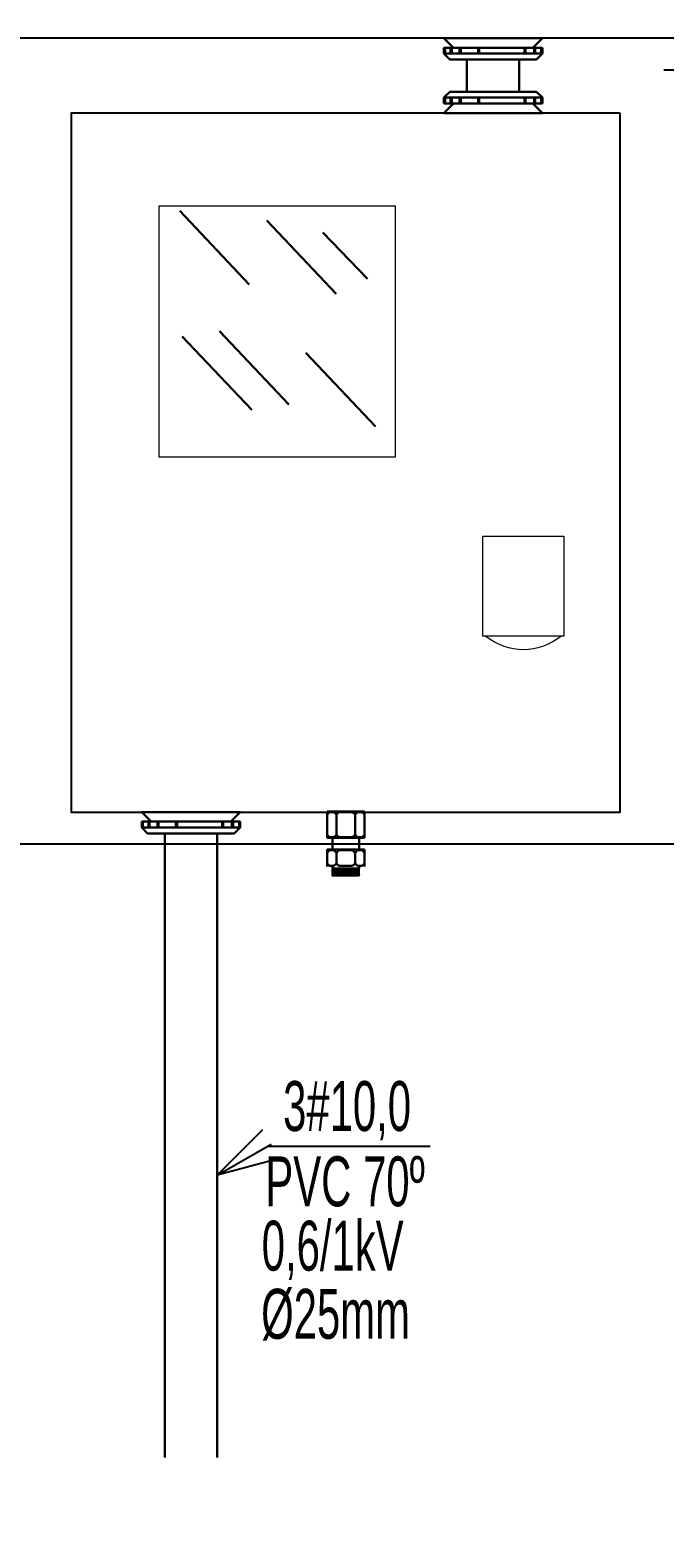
# Model space of a CAD drawing. Header units: millimetres. Extents: x 425 to 646, y 332 to 411.
# Drawn here: x 431.723 to 431.977, y 334.778 to 335.374 of the extents above; entities that cross this region are included whole.
import ezdxf

# ---------------------------------------------------------------- set-up
doc = ezdxf.new("R2010")
doc.units = ezdxf.units.MM
doc.linetypes.add('HIDDEN', pattern=[0.375, 0.25, -0.125])
for name, color, linetype in [('Arquitetura', 7, 'Continuous'), ('Cotas', 1, 'Continuous'), ('Elétrico', 5, 'Continuous'), ('texto', 7, 'Continuous')]:
    doc.layers.add(name, color=color, linetype=linetype)
doc.layers.add('DI-Fios', color=1, linetype='Continuous', lineweight=30)
doc.styles.add('ARIAL', font='arial.ttf')
doc.dimstyles.new('cota1-10', dxfattribs={"dimtxt": 0.02, "dimasz": 0.025, "dimexe": 0.005, "dimexo": 0.005, "dimgap": 0.005, "dimtad": 0, "dimtih": 1, "dimtoh": 1, "dimdec": 0, "dimlfac": 1000, "dimzin": 4, "dimdsep": 32, "dimtxsty": 'ARIAL', "dimblk": 'OBLIQUE', "dimcen": 0, "dimdle": 0.005, "dimclrd": 256, "dimclre": 256, "dimclrt": 2, "dimadec": 0, "dimazin": 1, "dimtfac": 1, "dimtdec": 0, "dimtix": 1, "dimtofl": 0, "dimtmove": 1, "dimatfit": 3, "dimldrblk": 'OPEN30', "dimfxl": 0, "dimtolj": 1, "dimtzin": 0, "dimlwd": -1, "dimlwe": -1, "dimarcsym": 0})

# ---------------------------------------------------------------- blocks, each defined once
blk = doc.blocks.new('_Oblique')
at = {"color": 0, "linetype": 'ByBlock', "lineweight": -2}
blk.add_line((-0.5, -0.5), (0.5, 0.5), dxfattribs=at)
blk = doc.blocks.new('_Open30')
at = {"color": 0, "linetype": 'ByBlock', "lineweight": -2}
for p, q in [((-1, 0.268), (0, 0)), ((0, 0), (-1, -0.268)), ((0, 0), (-1, 0))]:
    blk.add_line(p, q, dxfattribs=at)

msp = doc.modelspace()

# ---------------------------------------------------------------- hatches: boundary and pattern name
at = {"layer": 'DI-Fios', "linetype": 'Continuous', "lineweight": 0}
for points in [[(431.8539, 335.06063), (431.85567, 335.06063), (431.85666, 335.05964), (431.85666, 335.06088), (431.84166, 335.06088), (431.84166, 335.05964), (431.84265, 335.06063), (431.84442, 335.06063), (431.84541, 335.05964), (431.8464, 335.06063), (431.85192, 335.06063), (431.85291, 335.05964)], [(431.8539, 335.06063), (431.85567, 335.06063), (431.85666, 335.05964), (431.85666, 335.06088), (431.84166, 335.06088), (431.84166, 335.05964), (431.84265, 335.06063), (431.84442, 335.06063), (431.84541, 335.05964), (431.8464, 335.06063), (431.85192, 335.06063), (431.85291, 335.05964)], [(431.85666, 335.05031), (431.85666, 335.05155), (431.85567, 335.05056), (431.8539, 335.05056), (431.85291, 335.05155), (431.85192, 335.05056), (431.8464, 335.05056), (431.84541, 335.05155), (431.84442, 335.05056), (431.84265, 335.05056), (431.84166, 335.05155), (431.84166, 335.05031)]]:
    msp.add_hatch(color=256, dxfattribs=at).paths.add_polyline_path(points)
at = {"layer": 'DI-Fios'}
for points in [[(431.8539, 335.06063), (431.85567, 335.06063), (431.85666, 335.05964), (431.85666, 335.06088), (431.84166, 335.06088), (431.84166, 335.05964), (431.84265, 335.06063), (431.84442, 335.06063), (431.84541, 335.05964), (431.8464, 335.06063), (431.85192, 335.06063), (431.85291, 335.05964)], [(431.85666, 335.05031), (431.85666, 335.05155), (431.85567, 335.05056), (431.8539, 335.05056), (431.85291, 335.05155), (431.85192, 335.05056), (431.8464, 335.05056), (431.84541, 335.05155), (431.84442, 335.05056), (431.84265, 335.05056), (431.84166, 335.05155), (431.84166, 335.05031)]]:
    msp.add_hatch(color=256, dxfattribs=at).paths.add_polyline_path(points)
at = {"layer": 'DI-Fios', "linetype": 'Continuous', "lineweight": 0}
h = msp.add_hatch(color=256, dxfattribs=at)
h.paths.add_polyline_path([(431.85666, 335.03885), (431.85666, 335.04009), (431.85567, 335.0391), (431.8539, 335.0391), (431.85291, 335.04009), (431.85192, 335.0391), (431.8464, 335.0391), (431.84541, 335.04009), (431.84442, 335.0391), (431.84265, 335.0391), (431.84166, 335.04009), (431.84166, 335.03885)])
h.paths.add_polyline_path([(431.84166, 335.0456), (431.84166, 335.04437), (431.84265, 335.04535), (431.84442, 335.04535), (431.84541, 335.04437), (431.8464, 335.04535), (431.85192, 335.04535), (431.85291, 335.04437), (431.8539, 335.04535), (431.85567, 335.04535), (431.85666, 335.04437), (431.85666, 335.0456)])
at = {"layer": 'DI-Fios'}
h = msp.add_hatch(color=256, dxfattribs=at)
h.paths.add_polyline_path([(431.85666, 335.03885), (431.85666, 335.04009), (431.85567, 335.0391), (431.8539, 335.0391), (431.85291, 335.04009), (431.85192, 335.0391), (431.8464, 335.0391), (431.84541, 335.04009), (431.84442, 335.0391), (431.84265, 335.0391), (431.84166, 335.04009), (431.84166, 335.03885)])
h.paths.add_polyline_path([(431.84166, 335.0456), (431.84166, 335.04437), (431.84265, 335.04535), (431.84442, 335.04535), (431.84541, 335.04437), (431.8464, 335.04535), (431.85192, 335.04535), (431.85291, 335.04437), (431.8539, 335.04535), (431.85567, 335.04535), (431.85666, 335.04437), (431.85666, 335.0456)])

# ---------------------------------------------------------------- linework, layer by layer
at = {"layer": 'Cotas', "color": 3, "linetype": 'HIDDEN', "ltscale": 10}
for p, q in [((434.47666, 335.35783), (431.49181, 335.35783)), ((431.49181, 335.04796), (433.87166, 335.04796))]:
    msp.add_line(p, q, dxfattribs=at)
at = {"layer": 'DI-Fios'}
for p, q in [((431.92792, 335.37063), (431.88847, 335.37063)), ((431.89229, 335.36682), (431.88847, 335.37063)), ((431.92411, 335.36682), (431.92792, 335.37063)), ((431.92792, 335.36682), (431.88847, 335.36682)), ((431.88847, 335.36682), (431.88847, 335.36446)), ((431.92792, 335.36446), (431.88847, 335.36446)), ((431.89084, 335.3621), (431.88847, 335.36446)), ((431.88893, 335.36682), (431.88893, 335.36446)), ((431.89084, 335.3621), (431.92556, 335.3621)), ((431.89116, 335.36682), (431.89116, 335.36446)), ((431.89161, 335.36682), (431.89161, 335.36446)), ((431.89478, 335.36682), (431.89478, 335.36446)), ((431.89524, 335.36682), (431.89524, 335.36446)), ((431.8977, 335.3621), (431.8977, 335.34917)), ((431.90219, 335.36682), (431.90219, 335.36446)), ((431.90264, 335.36682), (431.90264, 335.36446)), ((431.9187, 335.3621), (431.9187, 335.34917)), ((431.92071, 335.36682), (431.92071, 335.36446)), ((431.92116, 335.36682), (431.92116, 335.36446)), ((431.92461, 335.36682), (431.92461, 335.36446)), ((431.92506, 335.36682), (431.92506, 335.36446)), ((431.92556, 335.3621), (431.92792, 335.36446)), ((431.92747, 335.36682), (431.92747, 335.36446)), ((431.92792, 335.36682), (431.92792, 335.36446)), ((431.89084, 335.34917), (431.88847, 335.34681)), ((431.89084, 335.34917), (431.92556, 335.34917)), ((431.92556, 335.34917), (431.92792, 335.34681)), ((431.92792, 335.34681), (431.88847, 335.34681)), ((431.88847, 335.34444), (431.88847, 335.34681)), ((431.92792, 335.34444), (431.88847, 335.34444)), ((431.89229, 335.34444), (431.88847, 335.34063)), ((431.88893, 335.34444), (431.88893, 335.34681)), ((431.89116, 335.34444), (431.89116, 335.34681)), ((431.89161, 335.34444), (431.89161, 335.34681)), ((431.89478, 335.34444), (431.89478, 335.34681)), ((431.89524, 335.34444), (431.89524, 335.34681)), ((431.90219, 335.34444), (431.90219, 335.34681)), ((431.90264, 335.34444), (431.90264, 335.34681)), ((431.92071, 335.34444), (431.92071, 335.34681)), ((431.92116, 335.34444), (431.92116, 335.34681)), ((431.92411, 335.34444), (431.92792, 335.34063)), ((431.92461, 335.34444), (431.92461, 335.34681)), ((431.92506, 335.34444), (431.92506, 335.34681)), ((431.92747, 335.34444), (431.92747, 335.34681)), ((431.92792, 335.34444), (431.92792, 335.34681)), ((431.92792, 335.34063), (431.88847, 335.34063)), ((431.8105, 335.27202), (431.78266, 335.30144)), ((431.84537, 335.26819), (431.81753, 335.29761)), ((431.84, 335.29274), (431.85792, 335.27427)), ((431.81148, 335.22171), (431.78364, 335.25113)), ((431.82638, 335.22391), (431.79853, 335.25333)), ((431.86104, 335.21512), (431.8332, 335.24454)), ((431.80686, 335.06063), (431.76742, 335.06063)), ((431.77123, 335.05682), (431.76742, 335.06063)), ((431.80305, 335.05682), (431.80686, 335.06063)), ((431.84166, 335.05964), (431.84265, 335.06063)), ((431.84442, 335.06063), (431.84265, 335.06063)), ((431.84541, 335.05964), (431.84441, 335.06064)), ((431.84541, 335.05964), (431.84641, 335.06064)), ((431.84541, 335.05964), (431.84541, 335.05155)), ((431.85192, 335.06063), (431.8464, 335.06063)), ((431.85291, 335.05964), (431.85191, 335.06064)), ((431.85291, 335.05964), (431.85391, 335.06064)), ((431.85291, 335.05964), (431.85291, 335.05155)), ((431.8539, 335.06063), (431.85567, 335.06063)), ((431.85666, 335.05964), (431.85567, 335.06063)), ((431.80686, 335.05682), (431.76742, 335.05682)), ((431.76742, 335.05682), (431.76742, 335.05446)), ((431.80686, 335.05446), (431.76742, 335.05446)), ((431.76978, 335.0521), (431.76742, 335.05446)), ((431.76787, 335.05682), (431.76787, 335.05446)), ((431.76978, 335.0521), (431.8045, 335.0521)), ((431.7701, 335.05682), (431.7701, 335.05446)), ((431.77056, 335.05682), (431.77056, 335.05446)), ((431.77372, 335.05682), (431.77372, 335.05446)), ((431.77418, 335.05682), (431.77418, 335.05446)), ((431.78113, 335.05682), (431.78113, 335.05446)), ((431.78159, 335.05682), (431.78159, 335.05446)), ((431.79965, 335.05682), (431.79965, 335.05446)), ((431.8001, 335.05682), (431.8001, 335.05446)), ((431.80355, 335.05682), (431.80355, 335.05446)), ((431.80401, 335.05682), (431.80401, 335.05446)), ((431.8045, 335.0521), (431.80686, 335.05446)), ((431.80641, 335.05682), (431.80641, 335.05446)), ((431.80686, 335.05682), (431.80686, 335.05446)), ((431.84166, 335.05155), (431.84265, 335.05056)), ((431.84541, 335.05155), (431.84441, 335.05055)), ((431.84541, 335.05155), (431.84641, 335.05055)), ((431.85291, 335.05155), (431.85191, 335.05055)), ((431.85291, 335.05155), (431.85391, 335.05055)), ((431.85666, 335.05155), (431.85567, 335.05056)), ((431.84166, 335.04437), (431.84265, 335.04535)), ((431.84442, 335.05056), (431.84265, 335.05056)), ((431.84442, 335.04535), (431.84265, 335.04535)), ((431.84541, 335.04437), (431.84441, 335.04537)), ((431.84541, 335.04437), (431.84641, 335.04537)), ((431.85192, 335.05056), (431.8464, 335.05056)), ((431.85192, 335.04535), (431.8464, 335.04535)), ((431.85291, 335.04437), (431.85191, 335.04537)), ((431.85291, 335.04437), (431.85391, 335.04537)), ((431.8539, 335.05056), (431.85567, 335.05056)), ((431.8539, 335.04535), (431.85567, 335.04535)), ((431.85666, 335.04437), (431.85567, 335.04535)), ((431.84166, 335.04009), (431.84265, 335.0391)), ((431.84541, 335.04009), (431.84441, 335.03909)), ((431.84541, 335.04437), (431.84541, 335.04009)), ((431.84541, 335.04009), (431.84641, 335.03909)), ((431.85291, 335.04009), (431.85191, 335.03909)), ((431.85291, 335.04437), (431.85291, 335.04009)), ((431.85291, 335.04009), (431.85391, 335.03909)), ((431.85666, 335.04009), (431.85567, 335.0391)), ((431.84442, 335.0391), (431.84265, 335.0391)), ((431.84381, 335.0381), (431.84381, 335.0391)), ((431.84381, 335.0381), (431.84395, 335.038)), ((431.85452, 335.0381), (431.84381, 335.0381)), ((431.85439, 335.03522), (431.84381, 335.0351)), ((431.84395, 335.03521), (431.84381, 335.0351)), ((431.85439, 335.03799), (431.84382, 335.03787)), ((431.84395, 335.03798), (431.84382, 335.03788)), ((431.84382, 335.03787), (431.84395, 335.03777)), ((431.85439, 335.03776), (431.84382, 335.03764)), ((431.84395, 335.03775), (431.84382, 335.03765)), ((431.84382, 335.03763), (431.84395, 335.03754)), ((431.85439, 335.03753), (431.84382, 335.03741)), ((431.84395, 335.03752), (431.84382, 335.03742)), ((431.84382, 335.0374), (431.84395, 335.0373)), ((431.85439, 335.0373), (431.84382, 335.03718)), ((431.84395, 335.03729), (431.84382, 335.03719)), ((431.84382, 335.03717), (431.84395, 335.03707)), ((431.85439, 335.03707), (431.84382, 335.03695)), ((431.84395, 335.03706), (431.84382, 335.03696)), ((431.84382, 335.03694), (431.84395, 335.03684)), ((431.84395, 335.03683), (431.84382, 335.03673)), ((431.85439, 335.03683), (431.84382, 335.03672)), ((431.84382, 335.03671), (431.84395, 335.03661)), ((431.84395, 335.0366), (431.84382, 335.0365)), ((431.85439, 335.0366), (431.84382, 335.03649)), ((431.84382, 335.03648), (431.84395, 335.03638)), ((431.85439, 335.03637), (431.84382, 335.03626)), ((431.84395, 335.03636), (431.84382, 335.03627)), ((431.84382, 335.03625), (431.84395, 335.03615)), ((431.85439, 335.03614), (431.84382, 335.03603)), ((431.84395, 335.03613), (431.84382, 335.03603)), ((431.84382, 335.03602), (431.84395, 335.03592)), ((431.85439, 335.03591), (431.84382, 335.0358)), ((431.84395, 335.0359), (431.84382, 335.0358)), ((431.84382, 335.03579), (431.84395, 335.03569)), ((431.85439, 335.03568), (431.84382, 335.03556)), ((431.84395, 335.03567), (431.84382, 335.03557)), ((431.84382, 335.03556), (431.84395, 335.03546)), ((431.85439, 335.03545), (431.84382, 335.03533)), ((431.84395, 335.03544), (431.84382, 335.03534)), ((431.84382, 335.03533), (431.84395, 335.03523)), ((431.84394, 335.03776), (431.8545, 335.03787)), ((431.84394, 335.03753), (431.8545, 335.03764)), ((431.84394, 335.0373), (431.8545, 335.03741)), ((431.84394, 335.03707), (431.8545, 335.03718)), ((431.84394, 335.03683), (431.8545, 335.03695)), ((431.84394, 335.0366), (431.8545, 335.03672)), ((431.84394, 335.03637), (431.8545, 335.03649)), ((431.84394, 335.03614), (431.8545, 335.03626)), ((431.84394, 335.03591), (431.8545, 335.03603)), ((431.84394, 335.03568), (431.8545, 335.0358)), ((431.84394, 335.03545), (431.8545, 335.03556)), ((431.84394, 335.03522), (431.8545, 335.03533)), ((431.85192, 335.0391), (431.8464, 335.0391)), ((431.8539, 335.0391), (431.85567, 335.0391)), ((431.85452, 335.0381), (431.85438, 335.038)), ((431.85438, 335.03798), (431.85451, 335.03788)), ((431.85451, 335.03787), (431.85438, 335.03777)), ((431.85438, 335.03775), (431.85451, 335.03765)), ((431.85451, 335.03763), (431.85438, 335.03754)), ((431.85438, 335.03752), (431.85451, 335.03742)), ((431.85451, 335.0374), (431.85438, 335.0373)), ((431.85438, 335.03729), (431.85451, 335.03719)), ((431.85451, 335.03717), (431.85438, 335.03707)), ((431.85438, 335.03706), (431.85451, 335.03696)), ((431.85451, 335.03694), (431.85438, 335.03684)), ((431.85438, 335.03683), (431.85451, 335.03673)), ((431.85451, 335.03671), (431.85438, 335.03661)), ((431.85438, 335.0366), (431.85451, 335.0365)), ((431.85451, 335.03648), (431.85438, 335.03638)), ((431.85438, 335.03636), (431.85451, 335.03627)), ((431.85451, 335.03625), (431.85438, 335.03615)), ((431.85438, 335.03613), (431.85451, 335.03603)), ((431.85451, 335.03602), (431.85438, 335.03592)), ((431.85438, 335.0359), (431.85451, 335.0358)), ((431.85451, 335.03579), (431.85438, 335.03569)), ((431.85438, 335.03567), (431.85451, 335.03557)), ((431.85451, 335.03556), (431.85438, 335.03546)), ((431.85438, 335.03544), (431.85451, 335.03534)), ((431.85451, 335.03533), (431.85438, 335.03523)), ((431.85438, 335.03521), (431.85452, 335.0351)), ((431.85452, 335.0381), (431.85452, 335.0391))]:
    msp.add_line(p, q, dxfattribs=at)
at = {"layer": 'DI-Fios', "linetype": 'Continuous', "lineweight": 0}
for p, q in [((431.85666, 335.06088), (431.84166, 335.06088)), ((431.84166, 335.06088), (431.84166, 335.05031)), ((431.85666, 335.06088), (431.84166, 335.06088)), ((431.84166, 335.05964), (431.84265, 335.06063)), ((431.84166, 335.05964), (431.84265, 335.06063)), ((431.84442, 335.06063), (431.84265, 335.06063)), ((431.84442, 335.06063), (431.84265, 335.06063)), ((431.84541, 335.05964), (431.84441, 335.06064)), ((431.84541, 335.05964), (431.84441, 335.06064)), ((431.84541, 335.05964), (431.84641, 335.06064)), ((431.84541, 335.05964), (431.84641, 335.06064)), ((431.84541, 335.05964), (431.84541, 335.05155)), ((431.85192, 335.06063), (431.8464, 335.06063)), ((431.85192, 335.06063), (431.8464, 335.06063)), ((431.85291, 335.05964), (431.85191, 335.06064)), ((431.85291, 335.05964), (431.85191, 335.06064)), ((431.85291, 335.05964), (431.85391, 335.06064)), ((431.85291, 335.05964), (431.85391, 335.06064)), ((431.85291, 335.05964), (431.85291, 335.05155)), ((431.8539, 335.06063), (431.85567, 335.06063)), ((431.8539, 335.06063), (431.85567, 335.06063)), ((431.85666, 335.05964), (431.85567, 335.06063)), ((431.85666, 335.05964), (431.85567, 335.06063)), ((431.85666, 335.06088), (431.85666, 335.05031)), ((431.84166, 335.05155), (431.84265, 335.05056)), ((431.84541, 335.05155), (431.84441, 335.05055)), ((431.84541, 335.05155), (431.84641, 335.05055)), ((431.85291, 335.05155), (431.85191, 335.05055)), ((431.85291, 335.05155), (431.85391, 335.05055)), ((431.85666, 335.05155), (431.85567, 335.05056)), ((431.85666, 335.05031), (431.84166, 335.05031)), ((431.84166, 335.0456), (431.84166, 335.03885)), ((431.85666, 335.0456), (431.84166, 335.0456)), ((431.84166, 335.04437), (431.84265, 335.04535)), ((431.84442, 335.05056), (431.84265, 335.05056)), ((431.84442, 335.04535), (431.84265, 335.04535)), ((431.84381, 335.0456), (431.84381, 335.05031)), ((431.84541, 335.04437), (431.84441, 335.04537)), ((431.84541, 335.04437), (431.84641, 335.04537)), ((431.85192, 335.05056), (431.8464, 335.05056)), ((431.85192, 335.04535), (431.8464, 335.04535)), ((431.85291, 335.04437), (431.85191, 335.04537)), ((431.85291, 335.04437), (431.85391, 335.04537)), ((431.8539, 335.05056), (431.85567, 335.05056)), ((431.8539, 335.04535), (431.85567, 335.04535)), ((431.85452, 335.0456), (431.85452, 335.05056)), ((431.85666, 335.04437), (431.85567, 335.04535)), ((431.85666, 335.0456), (431.85666, 335.03885)), ((431.84166, 335.04009), (431.84265, 335.0391)), ((431.84541, 335.04009), (431.84441, 335.03909)), ((431.84541, 335.04437), (431.84541, 335.04009)), ((431.84541, 335.04009), (431.84641, 335.03909)), ((431.85291, 335.04009), (431.85191, 335.03909)), ((431.85291, 335.04437), (431.85291, 335.04009)), ((431.85291, 335.04009), (431.85391, 335.03909)), ((431.85666, 335.04009), (431.85567, 335.0391)), ((431.84442, 335.0391), (431.84265, 335.0391)), ((431.84381, 335.0381), (431.84381, 335.0391)), ((431.85452, 335.0381), (431.84381, 335.0381)), ((431.84381, 335.0381), (431.84395, 335.038)), ((431.85439, 335.03522), (431.84381, 335.0351)), ((431.84395, 335.03521), (431.84381, 335.0351)), ((431.85439, 335.03799), (431.84382, 335.03787)), ((431.84395, 335.03798), (431.84382, 335.03788)), ((431.84382, 335.03787), (431.84395, 335.03777)), ((431.85439, 335.03776), (431.84382, 335.03764)), ((431.84395, 335.03775), (431.84382, 335.03765)), ((431.84382, 335.03763), (431.84395, 335.03754)), ((431.85439, 335.03753), (431.84382, 335.03741)), ((431.84395, 335.03752), (431.84382, 335.03742)), ((431.84382, 335.0374), (431.84395, 335.0373)), ((431.85439, 335.0373), (431.84382, 335.03718)), ((431.84395, 335.03729), (431.84382, 335.03719)), ((431.84382, 335.03717), (431.84395, 335.03707)), ((431.85439, 335.03707), (431.84382, 335.03695)), ((431.84395, 335.03706), (431.84382, 335.03696)), ((431.84382, 335.03694), (431.84395, 335.03684)), ((431.85439, 335.03683), (431.84382, 335.03672)), ((431.84395, 335.03683), (431.84382, 335.03673)), ((431.84382, 335.03671), (431.84395, 335.03661)), ((431.85439, 335.0366), (431.84382, 335.03649)), ((431.84395, 335.0366), (431.84382, 335.0365)), ((431.84382, 335.03648), (431.84395, 335.03638)), ((431.85439, 335.03637), (431.84382, 335.03626)), ((431.84395, 335.03636), (431.84382, 335.03627)), ((431.84382, 335.03625), (431.84395, 335.03615)), ((431.85439, 335.03614), (431.84382, 335.03603)), ((431.84395, 335.03613), (431.84382, 335.03603)), ((431.84382, 335.03602), (431.84395, 335.03592)), ((431.85439, 335.03591), (431.84382, 335.0358)), ((431.84395, 335.0359), (431.84382, 335.0358)), ((431.84382, 335.03579), (431.84395, 335.03569)), ((431.85439, 335.03568), (431.84382, 335.03556)), ((431.84395, 335.03567), (431.84382, 335.03557)), ((431.84382, 335.03556), (431.84395, 335.03546)), ((431.85439, 335.03545), (431.84382, 335.03533)), ((431.84395, 335.03544), (431.84382, 335.03534)), ((431.84382, 335.03533), (431.84395, 335.03523)), ((431.84394, 335.03776), (431.8545, 335.03787)), ((431.84394, 335.03753), (431.8545, 335.03764)), ((431.84394, 335.0373), (431.8545, 335.03741)), ((431.84394, 335.03707), (431.8545, 335.03718)), ((431.84394, 335.03683), (431.8545, 335.03695)), ((431.84394, 335.0366), (431.8545, 335.03672)), ((431.84394, 335.03637), (431.8545, 335.03649)), ((431.84394, 335.03614), (431.8545, 335.03626)), ((431.84394, 335.03591), (431.8545, 335.03603)), ((431.84394, 335.03568), (431.8545, 335.0358)), ((431.84394, 335.03545), (431.8545, 335.03556)), ((431.84394, 335.03522), (431.8545, 335.03533)), ((431.85192, 335.0391), (431.8464, 335.0391)), ((431.8539, 335.0391), (431.85567, 335.0391)), ((431.85452, 335.0381), (431.85438, 335.038)), ((431.85438, 335.03798), (431.85451, 335.03788)), ((431.85451, 335.03787), (431.85438, 335.03777)), ((431.85438, 335.03775), (431.85451, 335.03765)), ((431.85451, 335.03763), (431.85438, 335.03754)), ((431.85438, 335.03752), (431.85451, 335.03742)), ((431.85451, 335.0374), (431.85438, 335.0373)), ((431.85438, 335.03729), (431.85451, 335.03719)), ((431.85451, 335.03717), (431.85438, 335.03707)), ((431.85438, 335.03706), (431.85451, 335.03696)), ((431.85451, 335.03694), (431.85438, 335.03684)), ((431.85438, 335.03683), (431.85451, 335.03673)), ((431.85451, 335.03671), (431.85438, 335.03661)), ((431.85438, 335.0366), (431.85451, 335.0365)), ((431.85451, 335.03648), (431.85438, 335.03638)), ((431.85438, 335.03636), (431.85451, 335.03627)), ((431.85451, 335.03625), (431.85438, 335.03615)), ((431.85438, 335.03613), (431.85451, 335.03603)), ((431.85451, 335.03602), (431.85438, 335.03592)), ((431.85438, 335.0359), (431.85451, 335.0358)), ((431.85451, 335.03579), (431.85438, 335.03569)), ((431.85438, 335.03567), (431.85451, 335.03557)), ((431.85451, 335.03556), (431.85438, 335.03546)), ((431.85438, 335.03544), (431.85451, 335.03534)), ((431.85451, 335.03533), (431.85438, 335.03523)), ((431.85438, 335.03521), (431.85452, 335.0351)), ((431.85452, 335.0381), (431.85452, 335.0391))]:
    msp.add_line(p, q, dxfattribs=at)
at = {"layer": 'DI-Fios', "linetype": 'Continuous'}
for p, q in [((431.85666, 335.06088), (431.84166, 335.06088)), ((431.84166, 335.06088), (431.84166, 335.05031)), ((431.85666, 335.06088), (431.85666, 335.05031)), ((431.85666, 335.05031), (431.84166, 335.05031)), ((431.84166, 335.0456), (431.84166, 335.03885)), ((431.85666, 335.0456), (431.84166, 335.0456)), ((431.84381, 335.0456), (431.84381, 335.05031)), ((431.85452, 335.0456), (431.85452, 335.05056)), ((431.85666, 335.0456), (431.85666, 335.03885))]:
    msp.add_line(p, q, dxfattribs=at)
at = {"layer": 'DI-Fios', "linetype": 'HIDDEN'}
for p, q in [((431.77664, 335.0521), (431.77664, 334.77817)), ((431.79764, 335.0521), (431.79764, 334.77817))]:
    msp.add_line(p, q, dxfattribs=at)
at = {"layer": 'DI-Fios', "linetype": 'Continuous', "lineweight": 0}
for points in [[(431.86895, 335.20285), (431.77445, 335.20285), (431.77445, 335.30351), (431.86895, 335.30351)], [(431.93657, 335.13111), (431.90407, 335.13111), (431.90407, 335.17111), (431.93657, 335.17111)]]:
    msp.add_lwpolyline(points, close=True, dxfattribs=at)
for centre, radius, start, end in [((431.92032, 335.14956), 0.02378, 230.88257, 309.11743), ((431.84382, 335.03787), 0.00001, 127.97542, 232.02458), ((431.84382, 335.03764), 0.00001, 127.97542, 232.02458), ((431.84382, 335.03741), 0.00001, 127.97542, 232.02458), ((431.84382, 335.03718), 0.00001, 127.97542, 232.02458), ((431.84382, 335.03695), 0.00001, 127.97542, 232.02458), ((431.84382, 335.03672), 0.00001, 127.97542, 232.02458), ((431.84382, 335.03649), 0.00001, 127.97542, 232.02458), ((431.84382, 335.03626), 0.00001, 127.97542, 232.02458), ((431.84382, 335.03603), 0.00001, 127.97542, 232.02458), ((431.84382, 335.0358), 0.00001, 127.97542, 232.02458), ((431.84382, 335.03556), 0.00001, 127.97542, 232.02458), ((431.84382, 335.03533), 0.00001, 127.97542, 232.02458), ((431.84394, 335.03799), 0.00001, 307.97542, 52.02458), ((431.84394, 335.03776), 0.00001, 307.97542, 52.02458), ((431.84394, 335.03753), 0.00001, 307.97542, 52.02458), ((431.84394, 335.0373), 0.00001, 307.97542, 52.02458), ((431.84394, 335.03707), 0.00001, 307.97542, 52.02458), ((431.84394, 335.03683), 0.00001, 307.97542, 52.02458), ((431.84394, 335.0366), 0.00001, 307.97542, 52.02458), ((431.84394, 335.03637), 0.00001, 307.97542, 52.02458), ((431.84394, 335.03614), 0.00001, 307.97542, 52.02458), ((431.84394, 335.03591), 0.00001, 307.97542, 52.02458), ((431.84394, 335.03568), 0.00001, 307.97542, 52.02458), ((431.84394, 335.03545), 0.00001, 307.97542, 52.02458), ((431.84394, 335.03522), 0.00001, 307.97542, 52.02458), ((431.85439, 335.03799), 0.00001, 127.97542, 232.02458), ((431.85439, 335.03776), 0.00001, 127.97542, 232.02458), ((431.85439, 335.03753), 0.00001, 127.97542, 232.02458), ((431.85439, 335.0373), 0.00001, 127.97542, 232.02458), ((431.85439, 335.03707), 0.00001, 127.97542, 232.02458), ((431.85439, 335.03683), 0.00001, 127.97542, 232.02458), ((431.85439, 335.0366), 0.00001, 127.97542, 232.02458), ((431.85439, 335.03637), 0.00001, 127.97542, 232.02458), ((431.85439, 335.03614), 0.00001, 127.97542, 232.02458), ((431.85439, 335.03591), 0.00001, 127.97542, 232.02458), ((431.85439, 335.03568), 0.00001, 127.97542, 232.02458), ((431.85439, 335.03545), 0.00001, 127.97542, 232.02458), ((431.85439, 335.03522), 0.00001, 127.97542, 232.02458), ((431.8545, 335.03787), 0.00001, 307.97542, 52.02458), ((431.8545, 335.03764), 0.00001, 307.97542, 52.02458), ((431.8545, 335.03741), 0.00001, 307.97542, 52.02458), ((431.8545, 335.03718), 0.00001, 307.97542, 52.02458), ((431.8545, 335.03695), 0.00001, 307.97542, 52.02458), ((431.8545, 335.03672), 0.00001, 307.97542, 52.02458), ((431.8545, 335.03649), 0.00001, 307.97542, 52.02458), ((431.8545, 335.03626), 0.00001, 307.97542, 52.02458), ((431.8545, 335.03603), 0.00001, 307.97542, 52.02458), ((431.8545, 335.0358), 0.00001, 307.97542, 52.02458), ((431.8545, 335.03556), 0.00001, 307.97542, 52.02458), ((431.8545, 335.03533), 0.00001, 307.97542, 52.02458)]:
    msp.add_arc(centre, radius, start, end, dxfattribs=at)
at = {"layer": 'DI-Fios'}
for centre, start, end in [((431.84382, 335.03787), 127.97542, 232.02458), ((431.84382, 335.03764), 127.97542, 232.02458), ((431.84382, 335.03741), 127.97542, 232.02458), ((431.84382, 335.03718), 127.97542, 232.02458), ((431.84382, 335.03695), 127.97542, 232.02458), ((431.84382, 335.03672), 127.97542, 232.02458), ((431.84382, 335.03649), 127.97542, 232.02458), ((431.84382, 335.03626), 127.97542, 232.02458), ((431.84382, 335.03603), 127.97542, 232.02458), ((431.84382, 335.0358), 127.97542, 232.02458), ((431.84382, 335.03556), 127.97542, 232.02458), ((431.84382, 335.03533), 127.97542, 232.02458), ((431.84394, 335.03799), 307.97542, 52.02458), ((431.84394, 335.03776), 307.97542, 52.02458), ((431.84394, 335.03753), 307.97542, 52.02458), ((431.84394, 335.0373), 307.97542, 52.02458), ((431.84394, 335.03707), 307.97542, 52.02458), ((431.84394, 335.03683), 307.97542, 52.02458), ((431.84394, 335.0366), 307.97542, 52.02458), ((431.84394, 335.03637), 307.97542, 52.02458), ((431.84394, 335.03614), 307.97542, 52.02458), ((431.84394, 335.03591), 307.97542, 52.02458), ((431.84394, 335.03568), 307.97542, 52.02458), ((431.84394, 335.03545), 307.97542, 52.02458), ((431.84394, 335.03522), 307.97542, 52.02458), ((431.85439, 335.03799), 127.97542, 232.02458), ((431.85439, 335.03776), 127.97542, 232.02458), ((431.85439, 335.03753), 127.97542, 232.02458), ((431.85439, 335.0373), 127.97542, 232.02458), ((431.85439, 335.03707), 127.97542, 232.02458), ((431.85439, 335.03683), 127.97542, 232.02458), ((431.85439, 335.0366), 127.97542, 232.02458), ((431.85439, 335.03637), 127.97542, 232.02458), ((431.85439, 335.03614), 127.97542, 232.02458), ((431.85439, 335.03591), 127.97542, 232.02458), ((431.85439, 335.03568), 127.97542, 232.02458), ((431.85439, 335.03545), 127.97542, 232.02458), ((431.85439, 335.03522), 127.97542, 232.02458), ((431.8545, 335.03787), 307.97542, 52.02458), ((431.8545, 335.03764), 307.97542, 52.02458), ((431.8545, 335.03741), 307.97542, 52.02458), ((431.8545, 335.03718), 307.97542, 52.02458), ((431.8545, 335.03695), 307.97542, 52.02458), ((431.8545, 335.03672), 307.97542, 52.02458), ((431.8545, 335.03649), 307.97542, 52.02458), ((431.8545, 335.03626), 307.97542, 52.02458), ((431.8545, 335.03603), 307.97542, 52.02458), ((431.8545, 335.0358), 307.97542, 52.02458), ((431.8545, 335.03556), 307.97542, 52.02458), ((431.8545, 335.03533), 307.97542, 52.02458)]:
    msp.add_arc(centre, 0.00001, start, end, dxfattribs=at)
at = {"layer": 'Elétrico'}
for points in [[(432.74916, 335.37063), (431.49916, 335.37063), (431.49916, 335.52063), (432.74916, 335.52063)], [(431.95916, 335.34063), (431.73916, 335.34063), (431.73916, 335.06063), (431.95916, 335.06063)]]:
    msp.add_lwpolyline(points, close=True, dxfattribs=at)

# ---------------------------------------------------------------- texts
at = {"layer": 'texto', "style": 'ARIAL', "width": 0.6}
for s, p in [('3#10,0', (431.82406, 334.93289)), ('PVC 70º', (431.81696, 334.90272)), ('0,6/1kV', (431.81549, 334.87695)), ('%%C25mm', (431.81526, 334.84965))]:
    msp.add_text(s, height=0.02, dxfattribs=at).set_placement(p)

# ---------------------------------------------------------------- leaders
at = {"layer": 'Arquitetura'}
msp.add_leader([(431.79764, 334.91513), (431.81788, 334.92682), (431.883, 334.92682)], dimstyle='cota1-10', override={"dimgap": 0.005, "dimtad": 0}, dxfattribs=at)

doc.saveas('drawing.dxf')
